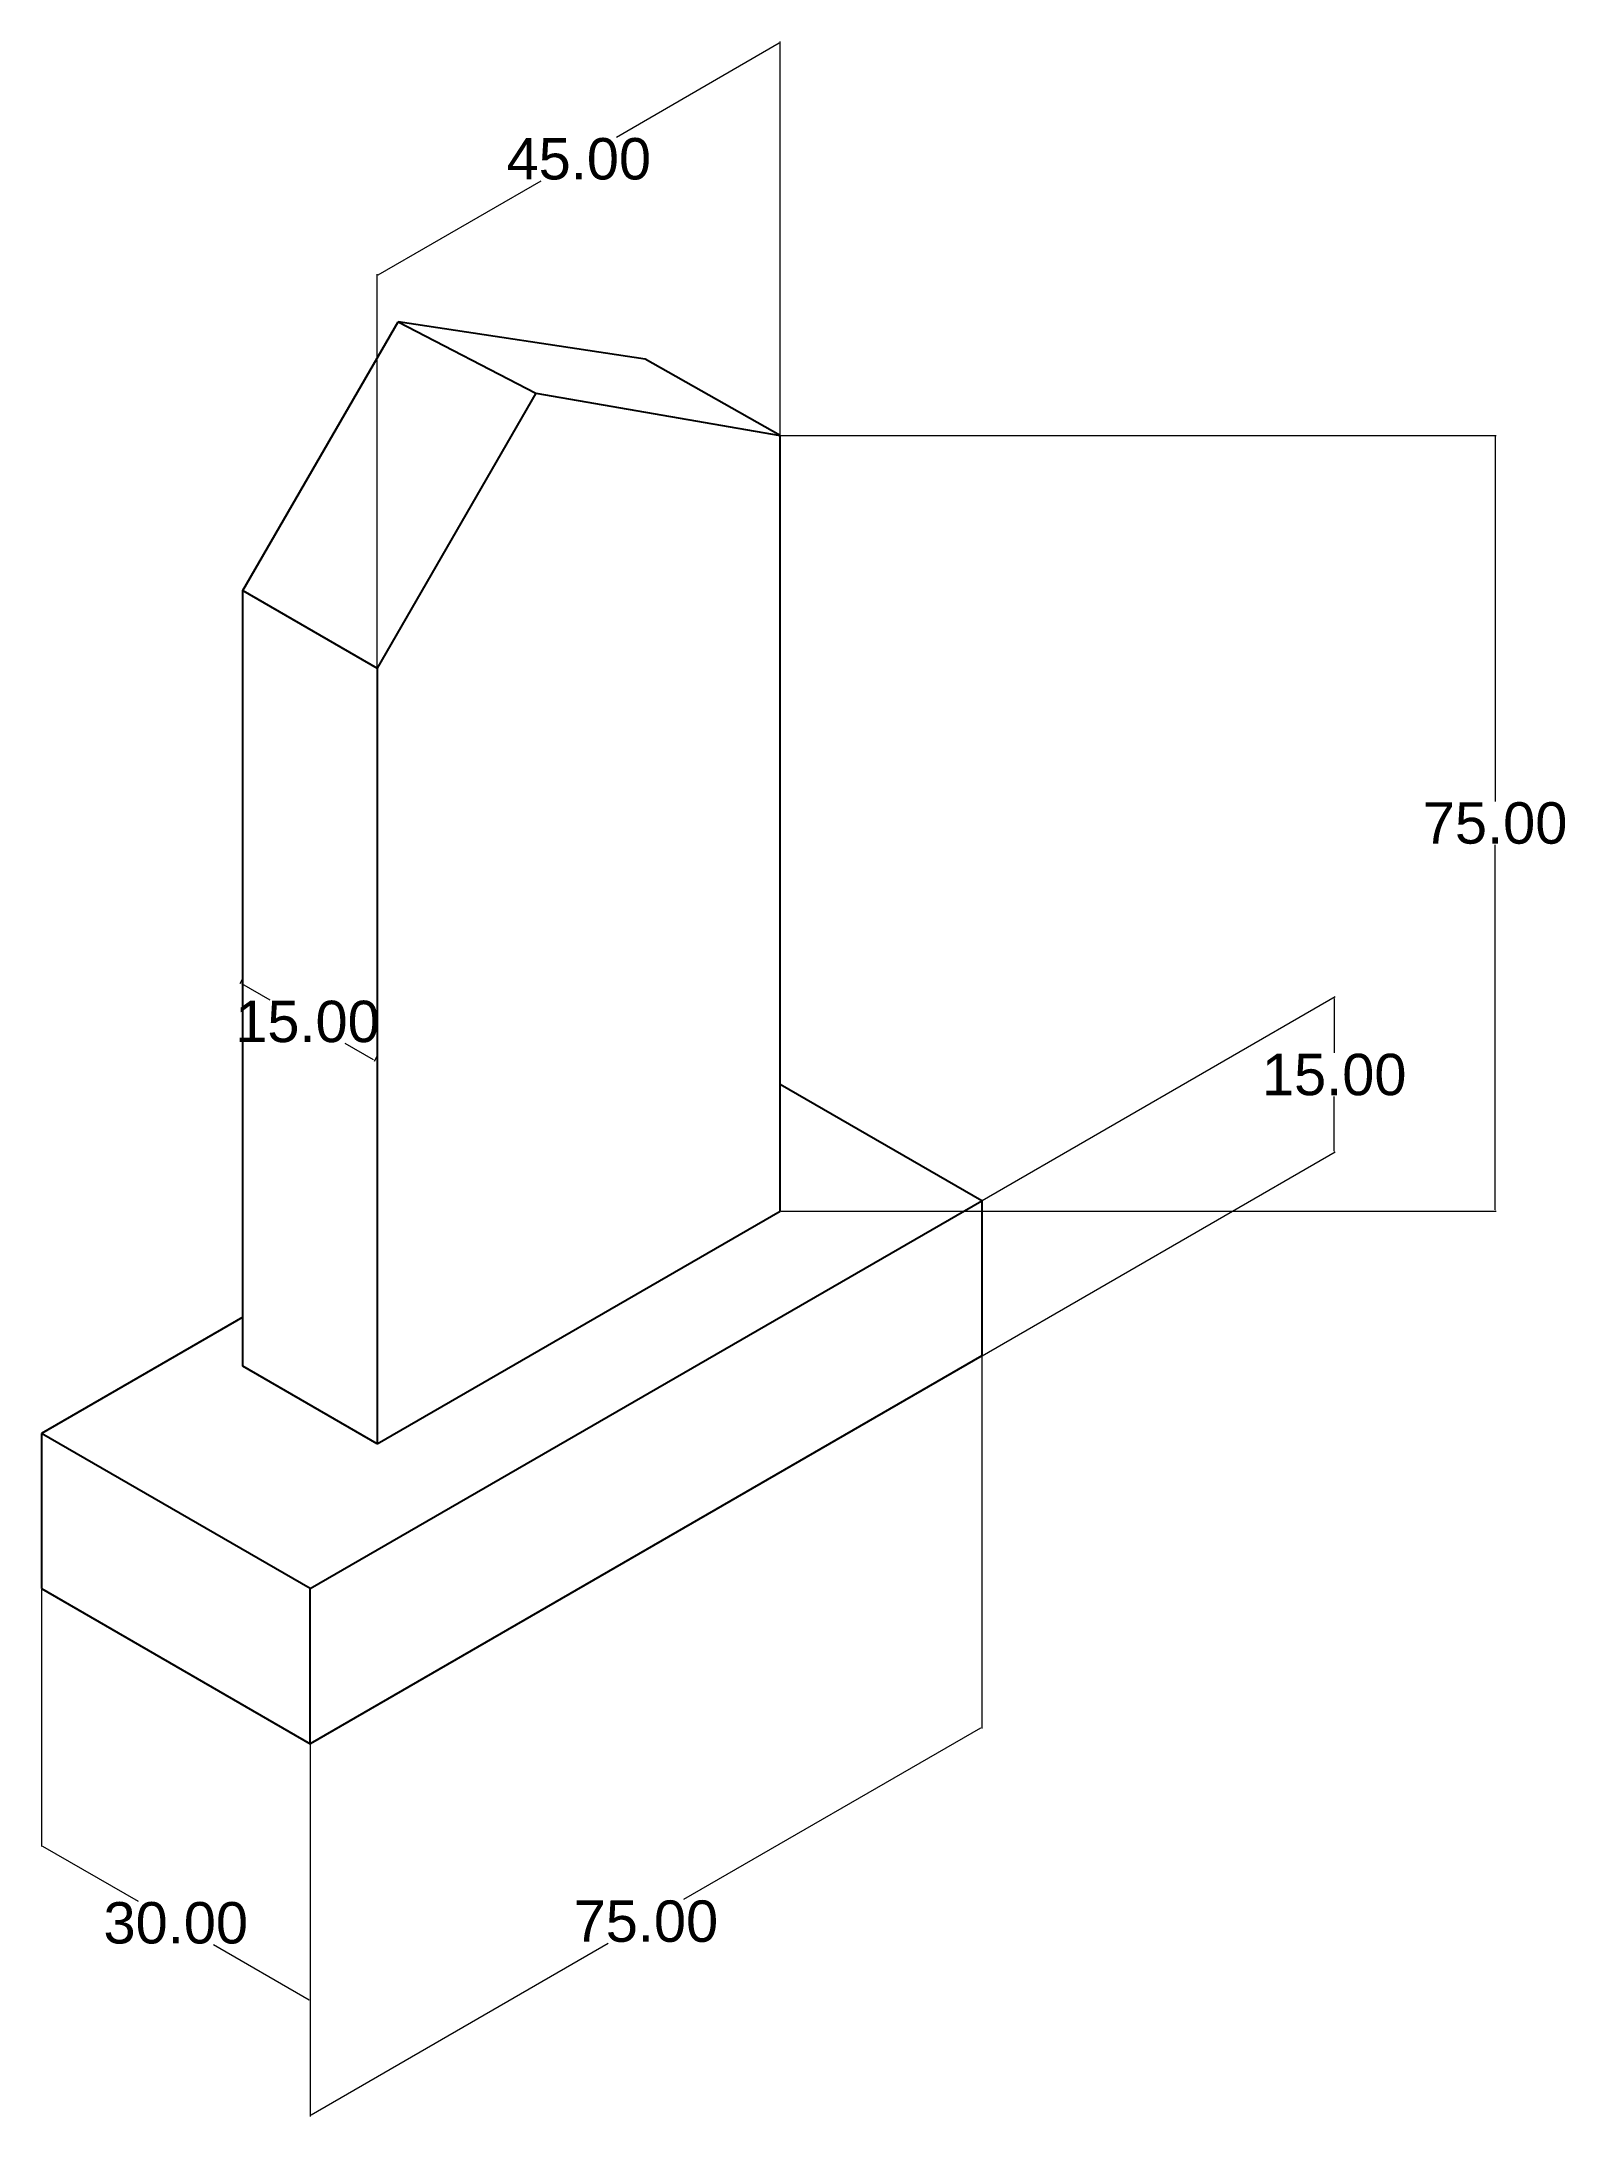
# Model space of a CAD drawing. Header units: millimetres. Extents: x 510 to 657, y 53 to 253.
import ezdxf

# ---------------------------------------------------------------- set-up
doc = ezdxf.new("R2010")
doc.units = ezdxf.units.MM
doc.header["$MEASUREMENT"] = 0
doc.layers.add('AM_5', color=3, linetype='Continuous', lineweight=15)
doc.styles.get("Standard").update_dxf_attribs({"font": 'arial.ttf'})
doc.dimstyles.new('AM_ANSI$0', dxfattribs={"dimtxt": 4, "dimasz": 0.12, "dimexe": 0.1, "dimexo": 0.05, "dimgap": 0.06, "dimtad": 0, "dimtih": 1, "dimtoh": 1, "dimzin": 7, "dimdsep": 46, "dimtxsty": 'Standard', "dimcen": 0, "dimclrd": 256, "dimclre": 1, "dimclrt": 2, "dimadec": 0, "dimazin": 2, "dimtp": 0.1, "dimtm": 0.1, "dimtfac": 0.71, "dimtofl": 0, "dimtmove": 0, "dimatfit": 3, "dimfxl": 1, "dimtolj": 1, "dimtzin": 7, "dimlwd": -1, "dimlwe": -1, "dimarcsym": 1})

# ---------------------------------------------------------------- blocks, each defined once
blk = doc.blocks.new('*D4')
at = {"layer": 'AM_5', "linetype": 'ByBlock', "transparency": 16777216}
for p, q in [((581.24, 253.25), (565.5, 244.16)), ((542.47, 230.87), (558.21, 239.96))]:
    blk.add_line(p, q, dxfattribs=at)
at = {"layer": 'AM_5', "color": 1, "linetype": 'ByBlock', "transparency": 16777216}
for p, q in [((581.34, 215.4), (581.34, 253.43)), ((542.37, 192.9), (542.37, 230.93))]:
    blk.add_line(p, q, dxfattribs=at)
at = {"layer": 'AM_5', "transparency": 16777216}
for points in [[(581.23, 253.27), (581.25, 253.23), (581.34, 253.31)], [(542.46, 230.89), (542.48, 230.85), (542.37, 230.81)]]:
    blk.add_solid(points, dxfattribs=at)
at = {"layer": 'Defpoints', "color": 0, "transparency": 16777216}
for p in [(581.34, 253.31), (581.34, 215.34), (542.37, 192.84)]:
    blk.add_point(p, dxfattribs=at)
at = {"layer": 'AM_5', "color": 2, "transparency": 16777216, "insert": (561.86, 242.06), "char_height": 4, "attachment_point": 5}
blk.add_mtext('\\A1;45.00', dxfattribs=at)
blk = doc.blocks.new('*D5')
at = {"layer": 'AM_5', "color": 1, "linetype": 'ByBlock', "transparency": 16777216}
for p, q in [((600.83, 126.28), (600.83, 90.3)), ((535.87, 88.78), (535.87, 52.8))]:
    blk.add_line(p, q, dxfattribs=at)
at = {"layer": 'AM_5', "linetype": 'ByBlock', "transparency": 16777216}
for p, q in [((600.72, 90.35), (571.99, 73.77)), ((535.98, 52.97), (564.71, 69.56))]:
    blk.add_line(p, q, dxfattribs=at)
at = {"layer": 'AM_5', "transparency": 16777216}
for points in [[(600.71, 90.37), (600.73, 90.34), (600.83, 90.41)], [(535.97, 52.99), (535.99, 52.96), (535.87, 52.91)]]:
    blk.add_solid(points, dxfattribs=at)
at = {"layer": 'Defpoints', "color": 0, "transparency": 16777216}
for p in [(600.83, 126.34), (600.83, 90.41), (535.87, 88.84)]:
    blk.add_point(p, dxfattribs=at)
at = {"layer": 'AM_5', "color": 2, "transparency": 16777216, "insert": (568.35, 71.66), "char_height": 4, "attachment_point": 5}
blk.add_mtext('\\A1;75.00', dxfattribs=at)
blk = doc.blocks.new('*D6')
at = {"layer": 'AM_5', "color": 1, "linetype": 'ByBlock', "transparency": 16777216}
for p, q in [((509.89, 103.78), (509.89, 78.89)), ((535.87, 88.78), (535.87, 63.89))]:
    blk.add_line(p, q, dxfattribs=at)
at = {"layer": 'AM_5', "linetype": 'ByBlock', "transparency": 16777216}
for p, q in [((510, 78.94), (519.24, 73.61)), ((535.77, 64.06), (526.53, 69.4))]:
    blk.add_line(p, q, dxfattribs=at)
at = {"layer": 'AM_5', "transparency": 16777216}
for points in [[(510.01, 78.96), (509.99, 78.93), (509.89, 79)], [(535.78, 64.08), (535.76, 64.05), (535.87, 64)]]:
    blk.add_solid(points, dxfattribs=at)
at = {"layer": 'Defpoints', "color": 0, "transparency": 16777216}
for p in [(509.89, 103.84), (535.87, 88.84), (535.87, 64)]:
    blk.add_point(p, dxfattribs=at)
at = {"layer": 'AM_5', "color": 2, "transparency": 16777216, "insert": (522.88, 71.5), "char_height": 4, "attachment_point": 5}
blk.add_mtext('\\A1;30.00', dxfattribs=at)
blk = doc.blocks.new('*D7')
at = {"layer": 'AM_5', "color": 1, "linetype": 'ByBlock', "transparency": 16777216}
for p, q in [((600.88, 141.36), (635.02, 161.08)), ((600.88, 126.36), (635.02, 146.08))]:
    blk.add_line(p, q, dxfattribs=at)
at = {"layer": 'AM_5', "linetype": 'ByBlock', "transparency": 16777216}
for p, q in [((634.92, 160.9), (634.92, 155.63)), ((634.92, 146.14), (634.92, 151.42))]:
    blk.add_line(p, q, dxfattribs=at)
at = {"layer": 'AM_5', "transparency": 16777216}
for points in [[(634.9, 160.9), (634.94, 160.9), (634.92, 161.02)], [(634.9, 146.14), (634.94, 146.14), (634.92, 146.02)]]:
    blk.add_solid(points, dxfattribs=at)
at = {"layer": 'Defpoints', "color": 0, "transparency": 16777216}
for p in [(634.92, 146.02), (600.83, 141.34), (600.83, 126.34)]:
    blk.add_point(p, dxfattribs=at)
at = {"layer": 'AM_5', "color": 2, "transparency": 16777216, "insert": (634.92, 153.52), "char_height": 4, "attachment_point": 5}
blk.add_mtext('\\A1;15.00', dxfattribs=at)
blk = doc.blocks.new('*D8')
at = {"layer": 'AM_5', "color": 1, "linetype": 'ByBlock', "transparency": 16777216}
for p, q in [((581.39, 215.34), (650.58, 215.34)), ((581.39, 140.34), (650.58, 140.34))]:
    blk.add_line(p, q, dxfattribs=at)
at = {"layer": 'AM_5', "linetype": 'ByBlock', "transparency": 16777216}
for p, q in [((650.48, 215.22), (650.48, 179.94)), ((650.48, 140.46), (650.48, 175.74))]:
    blk.add_line(p, q, dxfattribs=at)
at = {"layer": 'AM_5', "transparency": 16777216}
for points in [[(650.46, 215.22), (650.5, 215.22), (650.48, 215.34)], [(650.46, 140.46), (650.5, 140.46), (650.48, 140.34)]]:
    blk.add_solid(points, dxfattribs=at)
at = {"layer": 'Defpoints', "color": 0, "transparency": 16777216}
for p in [(581.34, 215.34), (581.34, 140.34), (650.48, 140.34)]:
    blk.add_point(p, dxfattribs=at)
at = {"layer": 'AM_5', "color": 2, "transparency": 16777216, "insert": (650.48, 177.84), "char_height": 4, "attachment_point": 5}
blk.add_mtext('\\A1;75.00', dxfattribs=at)
blk = doc.blocks.new('*D9')
at = {"layer": 'AM_5', "color": 1, "linetype": 'ByBlock', "transparency": 16777216}
for p, q in [((529.35, 162.79), (529.08, 162.32)), ((542.34, 155.29), (542.07, 154.82))]:
    blk.add_line(p, q, dxfattribs=at)
at = {"layer": 'AM_5', "linetype": 'ByBlock', "transparency": 16777216}
for p, q in [((529.23, 162.34), (531.98, 160.76)), ((542.02, 154.96), (539.27, 156.55))]:
    blk.add_line(p, q, dxfattribs=at)
at = {"layer": 'AM_5', "transparency": 16777216}
for points in [[(529.24, 162.36), (529.22, 162.33), (529.13, 162.4)], [(542.03, 154.98), (542.01, 154.95), (542.12, 154.9)]]:
    blk.add_solid(points, dxfattribs=at)
at = {"layer": 'Defpoints', "color": 0, "transparency": 16777216}
for p in [(529.38, 162.84), (542.12, 154.9), (542.37, 155.34)]:
    blk.add_point(p, dxfattribs=at)
at = {"layer": 'AM_5', "color": 2, "transparency": 16777216, "insert": (535.62, 158.65), "char_height": 4, "attachment_point": 5}
blk.add_mtext('\\A1;15.00', dxfattribs=at)

msp = doc.modelspace()

# ---------------------------------------------------------------- linework, layer by layer
for p, q in [((529.379, 200.338), (544.379, 226.318)), ((529.379, 200.338), (544.379, 226.318)), ((544.379, 226.318), (557.693, 219.409)), ((568.287, 222.728), (544.379, 226.318)), ((581.341, 215.338), (568.287, 222.728)), ((557.693, 219.409), (542.369, 192.838)), ((557.693, 219.409), (581.341, 215.338)), ((581.341, 140.338), (581.341, 215.338)), ((581.341, 140.338), (581.341, 215.338)), ((529.379, 125.338), (529.379, 200.338)), ((529.379, 200.338), (542.369, 192.838)), ((542.369, 192.838), (542.369, 117.838)), ((600.826, 141.336), (581.341, 152.586)), ((535.874, 103.836), (600.826, 141.336)), ((600.826, 141.336), (600.826, 126.336)), ((542.369, 117.838), (581.341, 140.338)), ((529.379, 130.086), (509.894, 118.836)), ((529.379, 130.086), (509.894, 118.836)), ((542.369, 117.838), (529.379, 125.338)), ((600.826, 126.336), (535.874, 88.836)), ((509.894, 118.836), (509.894, 103.836)), ((535.874, 103.836), (509.894, 118.836)), ((509.894, 103.836), (535.874, 88.836)), ((535.874, 88.836), (535.874, 103.836))]:
    msp.add_line(p, q)

# ---------------------------------------------------------------- dimensions: what is measured, and where the dimension line sits
at = {"layer": 'AM_5'}
for p1, p2, distance, picture, middle in [((542.369, 192.838), (581.341, 215.338), 32.886, '*D4', (561.855, 242.061)), ((529.379, 162.838), (542.369, 155.338), -0.5, '*D9', (535.624, 158.655))]:
    dim = msp.add_aligned_dim(p1=p1, p2=p2, distance=distance, dimstyle='AM_ANSI$0', override={"dimpost": ''}, dxfattribs=at)
    dim.commit()
    dim.dimension.update_dxf_attribs({"geometry": picture, "text_midpoint": middle})
for p1, p2, distance, picture, middle in [((581.341, 215.338), (581.341, 140.338), 69.135, '*D8', (650.476, 177.838)), ((600.826, 141.336), (600.826, 126.336), 34.099, '*D7', (634.925, 153.523)), ((535.874, 88.836), (600.826, 126.336), -31.109, '*D5', (568.35, 71.664)), ((509.894, 103.836), (535.874, 88.836), -21.506, '*D6', (522.884, 71.503))]:
    dim = msp.add_aligned_dim(p1=p1, p2=p2, distance=distance, dimstyle='AM_ANSI$0', dxfattribs=at)
    dim.commit()
    dim.dimension.update_dxf_attribs({"geometry": picture, "text_midpoint": middle})

doc.saveas('drawing.dxf')
